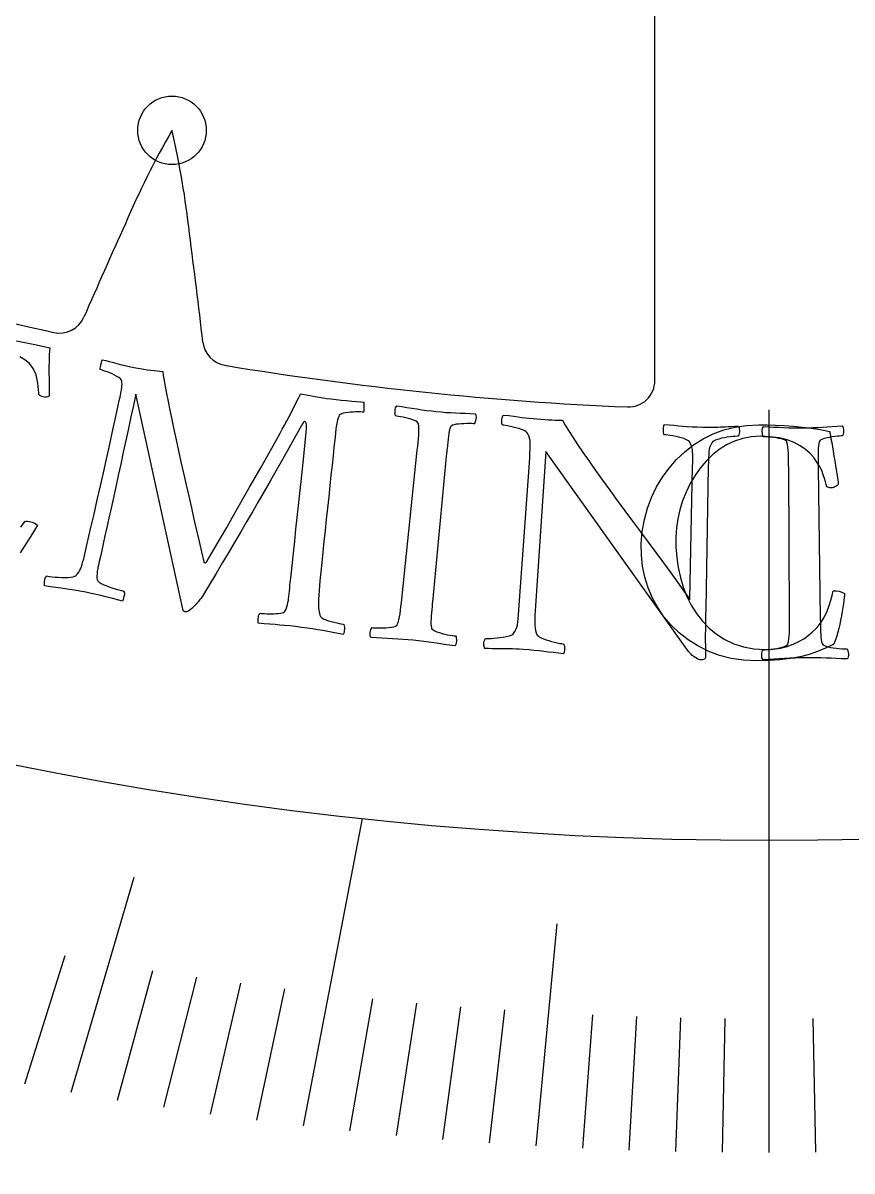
# Model space of a CAD drawing. Header units: millimetres. Extents: x -54 to 54, y -54 to 54.
# Drawn here: x -7.05 to 0.78, y -23.31 to -12.46 of the extents above; entities that cross this region are included whole.
import ezdxf

# ---------------------------------------------------------------- set-up
doc = ezdxf.new("R2010")
doc.units = ezdxf.units.MM
for name, color, linetype in [('CUT_INNER', 6, 'Continuous'), ('CUT_OUTER', 1, 'Continuous'), ('ENGRAVE', 7, 'Continuous'), ('ENGRAVE_FINE', 8, 'Continuous'), ('TEXT', 5, 'Continuous')]:
    doc.layers.add(name, color=color, linetype=linetype)

msp = doc.modelspace()

# ---------------------------------------------------------------- linework, layer by layer
at = {"layer": 'CUT_INNER'}
msp.add_lwpolyline([(-1.08, -15.84), (-1.08, -4.6534)], dxfattribs=at)
for centre, radius, start, end in [((-0.0025, 15.4247), 31.5425, 243.28902, 257.62626), ((1.4683, -17.576), 8.2113, 150.03699, 156.9241), ((-13.6643, -15.3378), 8.2323, 6.1998, 13.07839), ((56.9825, -42.9176), 69.2337, 155.63701, 156.437692), ((-70.4131, -22.9952), 65.4931, 6.591662, 7.498103), ((-6.7077, -15.141), 0.25, 257.51953, 336.23984), ((-5.1046, -15.4491), 0.25, 186.41801, 260.68359), ((-0.0039, 15.3865), 31.5046, 260.60805, 267.56943), ((-1.33, -15.84), 0.25, 267.71484, 360)]:
    msp.add_arc(centre, radius, start, end, dxfattribs=at)
at = {"layer": 'CUT_OUTER'}
msp.add_circle((0, 0), 54, dxfattribs=at)
at = {"layer": 'ENGRAVE'}
for points in [[(0, -23.1383), (0, -16.1183)], [(-4.4032, -22.8861), (-3.8444, -19.9818)]]:
    msp.add_lwpolyline(points, dxfattribs=at)
for centre, radius in [((0, 15.4308), 35.6208), ((-5.6454, -13.4742), 0.324)]:
    msp.add_circle(centre, radius, dxfattribs=at)
at = {"layer": 'ENGRAVE_FINE'}
for points in [[(-6.5986, -22.5697), (-6.0037, -20.5347)], [(-2.2028, -23.0754), (-2.0025, -20.9773)], [(-7.0369, -22.4909), (-6.6568, -21.276)], [(-6.1601, -22.6432), (-5.8265, -21.4169)], [(-5.7212, -22.7116), (-5.411, -21.4802)], [(-5.2821, -22.7749), (-4.9954, -21.5387)], [(-4.8428, -22.8331), (-4.5797, -21.5925)], [(-3.9634, -22.9341), (-3.7477, -21.686)], [(-3.5235, -22.977), (-3.3316, -21.7257)], [(-3.0834, -23.0149), (-2.9154, -21.7606)], [(-2.6432, -23.0476), (-2.499, -21.7909)], [(-1.7624, -23.098), (-1.6662, -21.8375)], [(-1.3218, -23.1157), (-1.2497, -21.8538)], [(-0.8813, -23.1282), (-0.8331, -21.8654)], [(-0.4406, -23.1358), (-0.4166, -21.8724)], [(0.4406, -23.1358), (0.4166, -21.8724)]]:
    msp.add_lwpolyline(points, dxfattribs=at)
at = {"layer": 'TEXT'}
for points in [[(-7.1828, -15.4503), (-7.0536, -15.4768), (-6.9261, -15.5037), (-6.8003, -15.5309), (-6.805, -15.5929), (-6.8079, -15.6527), (-6.8091, -15.7102), (-6.8085, -15.7656), (-6.8072, -15.8202), (-6.8065, -15.8755), (-6.8063, -15.9316), (-6.8067, -15.9884), (-6.8177, -15.9936), (-6.8311, -15.9962), (-6.8468, -15.996), (-6.8649, -15.9932), (-6.883, -15.9877), (-6.8957, -15.9803), (-6.9029, -15.9711), (-6.9047, -15.9601), (-6.9133, -15.8649), (-6.9308, -15.7865), (-6.9574, -15.7246), (-6.9929, -15.6795), (-7.0357, -15.6455), (-7.0839, -15.6171)], [(-7.0753, -17.2274), (-7.0442, -17.1812), (-7.0369, -17.1737), (-7.026, -17.1695), (-7.0115, -17.1687), (-6.9933, -17.1713), (-6.9661, -17.1785), (-6.9444, -17.187), (-6.9283, -17.1969), (-6.9176, -17.2083), (-6.9558, -17.2707), (-6.9956, -17.335), (-7.037, -17.401), (-7.08, -17.4689)]]:
    msp.add_lwpolyline(points, dxfattribs=at)
for points in [[(-5.9863, -15.7193), (-5.9477, -15.7264), (-5.9113, -15.7323), (-5.8772, -15.7371), (-5.8454, -15.7409), (-5.8153, -15.744), (-5.7864, -15.7471), (-5.7588, -15.7502), (-5.7324, -15.7532), (-5.7274, -15.7915), (-5.7198, -15.8393), (-5.7095, -15.8966), (-5.6965, -15.9635), (-5.6815, -16.0384), (-5.665, -16.1197), (-5.647, -16.2076), (-5.6275, -16.302), (-5.6067, -16.4011), (-5.5846, -16.5031), (-5.5614, -16.6081), (-5.5369, -16.7161), (-5.5119, -16.8254), (-5.487, -16.9344), (-5.4621, -17.0431), (-5.4374, -17.1516), (-5.4131, -17.2579), (-5.3897, -17.3604), (-5.3671, -17.4591), (-5.3454, -17.5539), (-5.3438, -17.5572), (-5.3412, -17.5598), (-5.3376, -17.5617), (-5.333, -17.5628), (-5.3283, -17.5627), (-5.3241, -17.5608), (-5.3205, -17.5571), (-5.3174, -17.5516), (-5.2505, -17.4382), (-5.1874, -17.3303), (-5.1281, -17.228), (-5.0724, -17.1313), (-5.0187, -17.0374), (-4.9649, -16.9434), (-4.9112, -16.8494), (-4.8575, -16.7553), (-4.8026, -16.6587), (-4.7453, -16.557), (-4.6857, -16.4503), (-4.6238, -16.3384), (-4.6033, -16.3011), (-4.5821, -16.2621), (-4.5604, -16.2214), (-4.538, -16.1792), (-4.5162, -16.1375), (-4.4961, -16.0986), (-4.4776, -16.0624), (-4.4608, -16.029), (-4.4468, -16.0009), (-4.4368, -15.9809), (-4.4308, -15.9689), (-4.4288, -15.9649), (-4.3575, -15.9793), (-4.2927, -15.9915), (-4.2346, -16.0013), (-4.1832, -16.0088), (-4.1401, -16.0143), (-4.0944, -16.0196), (-4.046, -16.0248), (-3.9949, -16.0299), (-3.9454, -16.0344), (-3.9017, -16.0381), (-3.8638, -16.0411), (-3.8318, -16.0433), (-3.8309, -16.0492), (-3.8305, -16.0597), (-3.8307, -16.0749), (-3.8315, -16.0947), (-3.8324, -16.114), (-3.8331, -16.1278), (-3.8335, -16.1361), (-3.8336, -16.1389), (-3.8467, -16.1377), (-3.8632, -16.137), (-3.8833, -16.1367), (-3.907, -16.1367), (-3.9321, -16.1375), (-3.9568, -16.1391), (-3.9809, -16.1416), (-4.0046, -16.1451), (-4.0258, -16.1494), (-4.0427, -16.1548), (-4.0552, -16.1611), (-4.0633, -16.1684), (-4.0694, -16.1804), (-4.0748, -16.1943), (-4.0797, -16.2099), (-4.084, -16.2274), (-4.0878, -16.2453), (-4.091, -16.2624), (-4.0937, -16.2788), (-4.096, -16.2943), (-4.1005, -16.3421), (-4.1064, -16.4009), (-4.1137, -16.4705), (-4.1225, -16.5512), (-4.1322, -16.6399), (-4.1423, -16.734), (-4.1529, -16.8334), (-4.1639, -16.938), (-4.1752, -17.045), (-4.1863, -17.1513), (-4.1973, -17.257), (-4.2083, -17.3621), (-4.2189, -17.4639), (-4.2289, -17.5598), (-4.2384, -17.6497), (-4.2474, -17.7338), (-4.2514, -17.7806), (-4.2549, -17.8261), (-4.2578, -17.8705), (-4.26, -17.9137), (-4.2607, -17.9547), (-4.2588, -17.9926), (-4.2544, -18.0274), (-4.2473, -18.0591), (-4.2411, -18.0711), (-4.2294, -18.0823), (-4.2125, -18.0927), (-4.1902, -18.1022), (-4.1651, -18.1109), (-4.1397, -18.1188), (-4.1139, -18.1258), (-4.0878, -18.132), (-4.064, -18.1371), (-4.045, -18.141), (-4.0309, -18.1437), (-4.0216, -18.1451), (-4.0172, -18.1581), (-4.0148, -18.172), (-4.0145, -18.1867), (-4.0162, -18.2022), (-4.0189, -18.2165), (-4.0215, -18.2277), (-4.0238, -18.2356), (-4.026, -18.2404), (-4.0752, -18.2311), (-4.1236, -18.2221), (-4.1715, -18.2133), (-4.2187, -18.2048), (-4.2666, -18.1965), (-4.3165, -18.1885), (-4.3684, -18.1809), (-4.4223, -18.1735), (-4.4787, -18.1663), (-4.5314, -18.1602), (-4.5803, -18.1552), (-4.6254, -18.1513), (-4.6705, -18.1477), (-4.7195, -18.1437), (-4.7725, -18.1394), (-4.8293, -18.1346), (-4.8302, -18.1293), (-4.8308, -18.1206), (-4.8308, -18.1086), (-4.8303, -18.0932), (-4.8289, -18.0772), (-4.8259, -18.063), (-4.8216, -18.0507), (-4.8157, -18.0404), (-4.8039, -18.0418), (-4.789, -18.043), (-4.7711, -18.0439), (-4.7501, -18.0447), (-4.7275, -18.0451), (-4.7048, -18.0451), (-4.6821, -18.0446), (-4.6593, -18.0437), (-4.638, -18.0423), (-4.6196, -18.0402), (-4.6042, -18.0375), (-4.5918, -18.0342), (-4.5829, -18.0279), (-4.5747, -18.0168), (-4.567, -18.0009), (-4.5601, -17.9802), (-4.554, -17.9579), (-4.549, -17.9372), (-4.5451, -17.918), (-4.5423, -17.9004), (-4.5398, -17.8805), (-4.5373, -17.8578), (-4.5349, -17.8323), (-4.5326, -17.804), (-4.5302, -17.7757), (-4.5278, -17.7502), (-4.5254, -17.7275), (-4.5229, -17.7076), (-4.5101, -17.5888), (-4.4976, -17.4724), (-4.4854, -17.3582), (-4.4735, -17.2464), (-4.4617, -17.1351), (-4.4496, -17.0225), (-4.4374, -16.9087), (-4.425, -16.7936), (-4.4123, -16.6757), (-4.3994, -16.5533), (-4.3863, -16.4264), (-4.373, -16.295), (-4.3726, -16.2889), (-4.3726, -16.2805), (-4.3732, -16.2699), (-4.3744, -16.2571), (-4.3766, -16.2448), (-4.3805, -16.2357), (-4.386, -16.2298), (-4.3933, -16.2271), (-4.3969, -16.2281), (-4.4014, -16.232), (-4.4066, -16.2387), (-4.4127, -16.2484), (-4.4778, -16.3655), (-4.5407, -16.4782), (-4.6014, -16.5864), (-4.6599, -16.6901), (-4.717, -16.7907), (-4.7735, -16.8893), (-4.8294, -16.9861), (-4.8845, -17.081), (-4.9397, -17.1753), (-4.9954, -17.2703), (-5.0517, -17.3661), (-5.1086, -17.4626), (-5.1669, -17.5612), (-5.2276, -17.6635), (-5.2907, -17.7695), (-5.3563, -17.8791), (-5.3621, -17.8867), (-5.3705, -17.8974), (-5.3817, -17.9111), (-5.3955, -17.9278), (-5.4108, -17.9456), (-5.4261, -17.9628), (-5.4416, -17.9793), (-5.4572, -17.9952), (-5.4723, -18.0088), (-5.486, -18.0184), (-5.4985, -18.0243), (-5.5096, -18.0262), (-5.5139, -18.0266), (-5.5192, -18.0255), (-5.5256, -18.0229), (-5.533, -18.0189), (-5.5345, -18.0171), (-5.536, -18.0158), (-5.5376, -18.0149), (-5.5393, -18.0144), (-5.9876, -15.9681), (-6.0099, -16.0753), (-6.033, -16.1842), (-6.0568, -16.2946), (-6.0813, -16.4066), (-6.106, -16.5186), (-6.1302, -16.629), (-6.1538, -16.7377), (-6.177, -16.8448), (-6.1994, -16.9485), (-6.2208, -17.047), (-6.2413, -17.1402), (-6.2607, -17.2283), (-6.2788, -17.3095), (-6.2951, -17.3825), (-6.3096, -17.4472), (-6.3222, -17.5035), (-6.3326, -17.5498), (-6.3404, -17.5844), (-6.3454, -17.6071), (-6.3477, -17.618), (-6.3498, -17.63), (-6.3516, -17.6427), (-6.3531, -17.6562), (-6.3542, -17.6703), (-6.355, -17.6843), (-6.3551, -17.6974), (-6.3545, -17.7095), (-6.3534, -17.7206), (-6.3473, -17.7333), (-6.3349, -17.7458), (-6.3161, -17.7582), (-6.2909, -17.7706), (-6.2623, -17.7824), (-6.2333, -17.7931), (-6.2038, -17.8028), (-6.174, -17.8115), (-6.1468, -17.8188), (-6.1254, -17.8244), (-6.1099, -17.8282), (-6.1002, -17.8303), (-6.096, -17.8395), (-6.0944, -17.8512), (-6.0955, -17.8655), (-6.0992, -17.8823), (-6.1039, -17.8985), (-6.1079, -17.9109), (-6.1113, -17.9196), (-6.1139, -17.9245), (-6.161, -17.9125), (-6.2047, -17.9013), (-6.245, -17.8908), (-6.2819, -17.8812), (-6.3196, -17.8718), (-6.362, -17.8621), (-6.4092, -17.8521), (-6.4611, -17.8417), (-6.5166, -17.8312), (-6.5675, -17.8222), (-6.6139, -17.8146), (-6.6557, -17.8085), (-6.6975, -17.8028), (-6.7441, -17.7963), (-6.7954, -17.789), (-6.8514, -17.7809), (-6.8521, -17.7755), (-6.852, -17.7669), (-6.8513, -17.7549), (-6.8499, -17.7395), (-6.8475, -17.7236), (-6.8438, -17.7096), (-6.8386, -17.6977), (-6.8322, -17.6877), (-6.8195, -17.6899), (-6.8018, -17.6922), (-6.7791, -17.6947), (-6.7513, -17.6974), (-6.7211, -17.6996), (-6.6909, -17.701), (-6.6607, -17.7014), (-6.6306, -17.7009), (-6.6032, -17.6991), (-6.5811, -17.6952), (-6.5644, -17.6895), (-6.553, -17.6818), (-6.5388, -17.6669), (-6.5267, -17.651), (-6.5166, -17.6341), (-6.5084, -17.6161), (-6.5013, -17.5966), (-6.4942, -17.5752), (-6.4872, -17.5518), (-6.4803, -17.5265), (-6.4468, -17.3822), (-6.4142, -17.2409), (-6.3823, -17.1024), (-6.3513, -16.9668), (-6.3216, -16.836), (-6.2937, -16.712), (-6.2676, -16.5947), (-6.2432, -16.4843), (-6.2208, -16.3823), (-6.2006, -16.2902), (-6.1826, -16.208), (-6.1667, -16.1359), (-6.1535, -16.0756), (-6.1434, -16.0292), (-6.1364, -15.9967), (-6.1325, -15.9781), (-6.1291, -15.96), (-6.1259, -15.9422), (-6.1231, -15.9248), (-6.1205, -15.9078), (-6.1186, -15.8913), (-6.1179, -15.8754), (-6.1183, -15.8602), (-6.1199, -15.8456), (-6.1237, -15.8348), (-6.1326, -15.8237), (-6.1466, -15.8121), (-6.1657, -15.8003), (-6.1876, -15.7886), (-6.2101, -15.7776), (-6.2331, -15.7674), (-6.2567, -15.7579), (-6.2787, -15.7497), (-6.2972, -15.7433), (-6.3121, -15.7386), (-6.3234, -15.7358), (-6.3242, -15.7327), (-6.3235, -15.7241), (-6.3213, -15.7099), (-6.3175, -15.6902), (-6.3133, -15.6704), (-6.3097, -15.6558), (-6.3068, -15.6466), (-6.3045, -15.6426), (-6.2701, -15.6513), (-6.2393, -15.6592), (-6.2121, -15.6664), (-6.1884, -15.6728), (-6.1665, -15.6788), (-6.1445, -15.6846), (-6.1225, -15.6901), (-6.1004, -15.6954), (-6.0767, -15.7008), (-6.0498, -15.7066), (-6.0197, -15.7127), (-5.9863, -15.7193)], [(-3.1478, -16.1327), (-3.1014, -16.137), (-3.0554, -16.1405), (-3.01, -16.1433), (-2.9652, -16.1453), (-2.9201, -16.147), (-2.8741, -16.149), (-2.8271, -16.1512), (-2.779, -16.1537), (-2.7742, -16.1622), (-2.7714, -16.1731), (-2.7706, -16.1864), (-2.7719, -16.202), (-2.7746, -16.2176), (-2.7781, -16.2305), (-2.7823, -16.2408), (-2.7874, -16.2484), (-2.7991, -16.2477), (-2.815, -16.2473), (-2.8349, -16.2471), (-2.859, -16.2472), (-2.8847, -16.2477), (-2.9097, -16.2489), (-2.9339, -16.2509), (-2.9574, -16.2535), (-2.9782, -16.2573), (-2.9942, -16.2628), (-3.0055, -16.2701), (-3.0121, -16.279), (-3.0181, -16.2968), (-3.0235, -16.3172), (-3.028, -16.3402), (-3.0318, -16.3659), (-3.0351, -16.3935), (-3.0384, -16.4224), (-3.0416, -16.4526), (-3.0447, -16.4841), (-3.0452, -16.4891), (-3.0457, -16.4942), (-3.0461, -16.4993), (-3.0466, -16.5043), (-3.0471, -16.5094), (-3.0476, -16.5145), (-3.0481, -16.5196), (-3.0486, -16.5246), (-3.1831, -17.9347), (-3.1836, -17.9398), (-3.1841, -17.9448), (-3.1845, -17.9499), (-3.185, -17.955), (-3.1855, -17.96), (-3.186, -17.9651), (-3.1865, -17.9702), (-3.187, -17.9753), (-3.1898, -18.0067), (-3.1924, -18.0366), (-3.1946, -18.0651), (-3.1964, -18.0921), (-3.1974, -18.1173), (-3.1971, -18.1402), (-3.1955, -18.1609), (-3.1926, -18.1795), (-3.1874, -18.1883), (-3.1769, -18.1971), (-3.1613, -18.2061), (-3.1405, -18.2151), (-3.1166, -18.2236), (-3.0918, -18.2311), (-3.0659, -18.2376), (-3.0391, -18.2431), (-3.014, -18.2476), (-2.993, -18.2511), (-2.9764, -18.2535), (-2.9639, -18.255), (-2.96, -18.2634), (-2.9574, -18.2743), (-2.9561, -18.2876), (-2.956, -18.3034), (-2.9575, -18.319), (-2.9607, -18.332), (-2.9656, -18.3422), (-2.9723, -18.3497), (-3.0232, -18.3419), (-3.073, -18.3343), (-3.1217, -18.3269), (-3.1694, -18.3198), (-3.2169, -18.3131), (-3.2651, -18.3069), (-3.314, -18.3011), (-3.3636, -18.2959), (-3.412, -18.2914), (-3.4609, -18.2873), (-3.5104, -18.2838), (-3.5603, -18.2808), (-3.6107, -18.2781), (-3.6616, -18.2755), (-3.7129, -18.273), (-3.7646, -18.2706), (-3.7697, -18.2619), (-3.7725, -18.2509), (-3.773, -18.2376), (-3.7714, -18.222), (-3.7682, -18.2065), (-3.7643, -18.1937), (-3.7596, -18.1836), (-3.7541, -18.1761), (-3.7416, -18.1771), (-3.7248, -18.178), (-3.7036, -18.1788), (-3.678, -18.1794), (-3.6506, -18.1792), (-3.6236, -18.178), (-3.5972, -18.1756), (-3.5714, -18.1721), (-3.5487, -18.1674), (-3.5317, -18.1617), (-3.5205, -18.155), (-3.515, -18.1473), (-3.5066, -18.1262), (-3.4994, -18.1019), (-3.4935, -18.0746), (-3.4887, -18.0441), (-3.4845, -18.0115), (-3.4804, -17.9776), (-3.4764, -17.9423), (-3.4725, -17.9058), (-3.3258, -16.497), (-3.3221, -16.4603), (-3.3187, -16.4247), (-3.3156, -16.3901), (-3.3128, -16.3566), (-3.311, -16.3251), (-3.311, -16.2966), (-3.3128, -16.2711), (-3.3163, -16.2487), (-3.3196, -16.2387), (-3.3285, -16.2294), (-3.3431, -16.2209), (-3.3632, -16.213), (-3.3864, -16.2057), (-3.4103, -16.199), (-3.4348, -16.1928), (-3.46, -16.1871), (-3.4836, -16.1823), (-3.5032, -16.1786), (-3.5188, -16.1759), (-3.5305, -16.1742), (-3.5339, -16.1657), (-3.536, -16.1548), (-3.5369, -16.1415), (-3.5365, -16.1257), (-3.5346, -16.1101), (-3.5312, -16.0972), (-3.5263, -16.0871), (-3.5199, -16.0797), (-3.472, -16.0868), (-3.4246, -16.0941), (-3.3775, -16.1014), (-3.3309, -16.1088), (-3.2847, -16.1159), (-3.2387, -16.1222), (-3.1931, -16.1278), (-3.1478, -16.1327)], [(-2.1919, -16.2032), (-2.1566, -16.2057), (-2.1217, -16.208), (-2.0871, -16.2103), (-2.053, -16.2126), (-2.0213, -16.2144), (-1.994, -16.2155), (-1.9711, -16.2159), (-1.9526, -16.2155), (-1.9274, -16.2602), (-1.8952, -16.3134), (-1.8562, -16.3751), (-1.81, -16.4451), (-1.7582, -16.5219), (-1.7018, -16.6037), (-1.6408, -16.6906), (-1.5752, -16.7824), (-1.5065, -16.8774), (-1.4362, -16.9738), (-1.3643, -17.0715), (-1.2907, -17.1707), (-1.2167, -17.2701), (-1.1435, -17.3686), (-1.071, -17.4664), (-0.9993, -17.5632), (-0.9303, -17.6573), (-0.8659, -17.7467), (-0.8061, -17.8313), (-0.751, -17.9113), (-0.7227, -16.6548), (-0.7219, -16.613), (-0.7217, -16.5758), (-0.722, -16.5433), (-0.7228, -16.5155), (-0.7253, -16.4906), (-0.7307, -16.4669), (-0.7389, -16.4444), (-0.75, -16.4231), (-0.7571, -16.4146), (-0.7691, -16.4061), (-0.786, -16.3977), (-0.8077, -16.3894), (-0.8322, -16.3816), (-0.8573, -16.3745), (-0.883, -16.3683), (-0.9094, -16.3629), (-0.9343, -16.3585), (-0.9558, -16.3552), (-0.9739, -16.353), (-0.9886, -16.352), (-0.9939, -16.3424), (-0.9973, -16.331), (-0.9988, -16.3176), (-0.9984, -16.3025), (-0.9971, -16.2875), (-0.9956, -16.2749), (-0.9939, -16.2647), (-0.9921, -16.2568), (-0.946, -16.26), (-0.9013, -16.2633), (-0.8579, -16.2667), (-0.816, -16.2703), (-0.7735, -16.2736), (-0.7283, -16.2763), (-0.6805, -16.2783), (-0.63, -16.2796), (-0.5945, -16.2802), (-0.5624, -16.2805), (-0.5338, -16.2804), (-0.5086, -16.2801), (-0.4849, -16.2795), (-0.4608, -16.2787), (-0.4363, -16.2777), (-0.4114, -16.2764), (-0.3849, -16.2751), (-0.3559, -16.2737), (-0.3242, -16.2723), (-0.2899, -16.271), (-0.2869, -16.2786), (-0.2844, -16.288), (-0.2823, -16.2991), (-0.2805, -16.3118), (-0.2801, -16.3254), (-0.2816, -16.339), (-0.2852, -16.3525), (-0.2908, -16.3661), (-0.3028, -16.3664), (-0.3196, -16.3675), (-0.341, -16.3694), (-0.3671, -16.3721), (-0.3953, -16.3757), (-0.4229, -16.3803), (-0.4498, -16.386), (-0.4762, -16.3927), (-0.4999, -16.4003), (-0.5188, -16.4086), (-0.5327, -16.4176), (-0.5418, -16.4273), (-0.5523, -16.4465), (-0.5604, -16.4669), (-0.5661, -16.4887), (-0.5694, -16.5118), (-0.5713, -16.5385), (-0.5729, -16.5712), (-0.5742, -16.6098), (-0.5752, -16.6544), (-0.5994, -18.0027), (-0.6002, -18.0487), (-0.601, -18.0918), (-0.6017, -18.1319), (-0.6023, -18.1691), (-0.6029, -18.2044), (-0.6032, -18.2392), (-0.6032, -18.2732), (-0.6031, -18.3067), (-0.6027, -18.3412), (-0.6022, -18.3785), (-0.6015, -18.4185), (-0.6007, -18.4613), (-0.6034, -18.4674), (-0.6078, -18.4722), (-0.6139, -18.4757), (-0.6217, -18.4779), (-0.6298, -18.4792), (-0.6365, -18.4802), (-0.6419, -18.4807), (-0.646, -18.4808), (-0.6541, -18.4796), (-0.6646, -18.4762), (-0.6773, -18.4707), (-0.6924, -18.4629), (-0.709, -18.4524), (-0.7261, -18.4385), (-0.7438, -18.4211), (-0.762, -18.4003), (-2.1117, -16.5117), (-2.2112, -18.0166), (-2.2136, -18.0582), (-2.2151, -18.095), (-2.2156, -18.127), (-2.2151, -18.1542), (-2.213, -18.1785), (-2.2084, -18.2019), (-2.2013, -18.2243), (-2.1918, -18.2459), (-2.1848, -18.2548), (-2.1727, -18.2637), (-2.1557, -18.2728), (-2.1337, -18.282), (-2.1088, -18.2909), (-2.0829, -18.2992), (-2.0562, -18.3069), (-2.0285, -18.314), (-2.0022, -18.32), (-1.9794, -18.3246), (-1.9603, -18.3276), (-1.9447, -18.3291), (-1.9392, -18.3388), (-1.9355, -18.3501), (-1.9337, -18.3629), (-1.9336, -18.3774), (-1.9349, -18.3918), (-1.9369, -18.4044), (-1.9397, -18.4153), (-1.9432, -18.4245), (-1.9923, -18.4183), (-2.0396, -18.4124), (-2.0852, -18.4068), (-2.1291, -18.4014), (-2.1737, -18.3963), (-2.2213, -18.3916), (-2.2719, -18.3873), (-2.3256, -18.3833), (-2.3622, -18.381), (-2.396, -18.3793), (-2.4271, -18.3781), (-2.4553, -18.3776), (-2.482, -18.3773), (-2.5082, -18.3771), (-2.534, -18.3769), (-2.5594, -18.3767), (-2.5864, -18.3763), (-2.617, -18.3757), (-2.6514, -18.3747), (-2.6893, -18.3734), (-2.692, -18.3655), (-2.694, -18.356), (-2.6955, -18.3448), (-2.6965, -18.3319), (-2.696, -18.3183), (-2.6934, -18.3049), (-2.6887, -18.2917), (-2.6818, -18.2786), (-2.6691, -18.2791), (-2.6515, -18.2789), (-2.6292, -18.2779), (-2.602, -18.2763), (-2.5725, -18.2739), (-2.5431, -18.2706), (-2.5139, -18.2664), (-2.4849, -18.2613), (-2.4589, -18.2552), (-2.4386, -18.2481), (-2.4241, -18.2399), (-2.4153, -18.2306), (-2.4031, -18.2122), (-2.3932, -18.1926), (-2.3855, -18.1718), (-2.3802, -18.1497), (-2.3761, -18.1239), (-2.3722, -18.0919), (-2.3686, -18.0538), (-2.3651, -18.0094), (-2.2635, -16.5728), (-2.2607, -16.5283), (-2.2588, -16.4897), (-2.2581, -16.457), (-2.2583, -16.4301), (-2.2602, -16.4068), (-2.2645, -16.3846), (-2.271, -16.3635), (-2.2799, -16.3435), (-2.2868, -16.3331), (-2.2992, -16.3229), (-2.3171, -16.313), (-2.3405, -16.3033), (-2.3668, -16.2942), (-2.3934, -16.2862), (-2.4202, -16.2791), (-2.4473, -16.2731), (-2.4724, -16.2682), (-2.4931, -16.2644), (-2.5093, -16.2619), (-2.5212, -16.2605), (-2.5256, -16.2465), (-2.528, -16.2327), (-2.5283, -16.219), (-2.5266, -16.2055), (-2.5238, -16.193), (-2.5207, -16.1822), (-2.5173, -16.1731), (-2.5137, -16.1657), (-2.4616, -16.1716), (-2.4148, -16.1772), (-2.3732, -16.1826), (-2.3369, -16.1878), (-2.3025, -16.1925), (-2.2669, -16.1967), (-2.23, -16.2003), (-2.1919, -16.2032)], [(-0.0985, -16.2586), (-0.0199, -16.2596), (0.0605, -16.2621), (0.1427, -16.266), (0.2268, -16.2715), (0.3121, -16.2793), (0.3982, -16.2902), (0.4849, -16.3043), (0.5725, -16.3215), (0.5732, -16.3258), (0.5756, -16.3388), (0.5796, -16.3605), (0.5851, -16.3909), (0.5915, -16.4271), (0.5983, -16.4663), (0.6053, -16.5084), (0.6126, -16.5535), (0.6199, -16.599), (0.627, -16.6424), (0.6338, -16.6836), (0.6405, -16.7228), (0.6462, -16.757), (0.6503, -16.7833), (0.6528, -16.8019), (0.6538, -16.8126), (0.6539, -16.8193), (0.6507, -16.8262), (0.6443, -16.8331), (0.6345, -16.8401), (0.6229, -16.8463), (0.6109, -16.8508), (0.5983, -16.8535), (0.5854, -16.8546), (0.5742, -16.8542), (0.5639, -16.8525), (0.5544, -16.8495), (0.5456, -16.8451), (0.5409, -16.824), (0.5337, -16.7978), (0.5243, -16.7665), (0.5125, -16.7302), (0.4971, -16.6909), (0.4768, -16.6509), (0.4517, -16.6101), (0.4217, -16.5684), (0.3858, -16.528), (0.3428, -16.4908), (0.2929, -16.4568), (0.236, -16.426), (0.1708, -16.4004), (0.096, -16.3821), (0.0116, -16.3711), (-0.0826, -16.3673), (-0.1682, -16.3722), (-0.2499, -16.3872), (-0.3278, -16.4125), (-0.4018, -16.4481), (-0.4715, -16.4924), (-0.5365, -16.5438), (-0.5966, -16.6024), (-0.6521, -16.6682), (-0.7022, -16.7395), (-0.7465, -16.8148), (-0.7848, -16.8939), (-0.8173, -16.977), (-0.8434, -17.0623), (-0.8628, -17.1479), (-0.8754, -17.2339), (-0.8811, -17.3202), (-0.8805, -17.4167), (-0.8732, -17.5124), (-0.8594, -17.6075), (-0.8389, -17.7019), (-0.8115, -17.7938), (-0.7771, -17.8814), (-0.7355, -17.9646), (-0.6868, -18.0435), (-0.6309, -18.1163), (-0.5678, -18.1816), (-0.4974, -18.2392), (-0.4198, -18.2891), (-0.3349, -18.3294), (-0.2426, -18.3583), (-0.1429, -18.3758), (-0.036, -18.3817), (0.0387, -18.3787), (0.1076, -18.3696), (0.1706, -18.3545), (0.2277, -18.3334), (0.2796, -18.3081), (0.3268, -18.2808), (0.3694, -18.2512), (0.4074, -18.2196), (0.4531, -18.1736), (0.4919, -18.125), (0.5236, -18.074), (0.5484, -18.0205), (0.568, -17.9676), (0.5842, -17.918), (0.597, -17.8719), (0.6064, -17.8293), (0.6347, -17.8279), (0.6617, -17.8316), (0.6876, -17.8405), (0.7123, -17.8544), (0.7119, -17.8692), (0.7101, -17.8901), (0.7069, -17.9169), (0.7024, -17.9497), (0.6969, -17.9862), (0.6907, -18.0243), (0.6839, -18.0638), (0.6765, -18.1048), (0.6686, -18.1454), (0.6601, -18.1837), (0.6511, -18.2197), (0.6417, -18.2533), (0.6321, -18.2828), (0.6229, -18.3063), (0.6139, -18.3239), (0.6053, -18.3355), (0.5346, -18.3717), (0.4588, -18.4032), (0.3781, -18.4299), (0.2925, -18.4518), (0.2007, -18.4688), (0.1015, -18.4809), (-0.0052, -18.4881), (-0.1193, -18.4902), (-0.2413, -18.4841), (-0.358, -18.4668), (-0.4692, -18.4384), (-0.5749, -18.3989), (-0.674, -18.3497), (-0.7656, -18.2923), (-0.8495, -18.2268), (-0.9258, -18.1532), (-0.9938, -18.0729), (-1.0527, -17.9872), (-1.1027, -17.8962), (-1.1436, -17.7999), (-1.175, -17.6995), (-1.1961, -17.5962), (-1.2071, -17.4901), (-1.2081, -17.3812), (-1.1987, -17.2661), (-1.1793, -17.1549), (-1.15, -17.0477), (-1.1109, -16.9445), (-1.0631, -16.8462), (-1.0077, -16.7537), (-0.9448, -16.6672), (-0.8745, -16.5865), (-0.7973, -16.513), (-0.7139, -16.4482), (-0.6244, -16.392), (-0.5287, -16.3443), (-0.4277, -16.3065), (-0.3224, -16.2796), (-0.2127, -16.2636), (-0.0985, -16.2586)], [(0.322, -16.2877), (0.3687, -16.2868), (0.4147, -16.2853), (0.4601, -16.2831), (0.5049, -16.2802), (0.5499, -16.277), (0.5959, -16.2739), (0.6429, -16.271), (0.6909, -16.2682), (0.6966, -16.2761), (0.7006, -16.2866), (0.7028, -16.2998), (0.7033, -16.3155), (0.7023, -16.3312), (0.7003, -16.3444), (0.6972, -16.3551), (0.693, -16.3633), (0.6812, -16.3638), (0.6654, -16.3651), (0.6455, -16.3671), (0.6216, -16.3698), (0.5961, -16.3732), (0.5714, -16.3771), (0.5476, -16.3817), (0.5245, -16.3869), (0.5043, -16.3929), (0.489, -16.4002), (0.4785, -16.4086), (0.473, -16.4182), (0.4689, -16.4366), (0.4658, -16.4574), (0.4638, -16.4808), (0.4629, -16.5067), (0.4626, -16.5345), (0.4625, -16.5636), (0.4626, -16.594), (0.463, -16.6256), (0.463, -16.6307), (0.4631, -16.6358), (0.4632, -16.6409), (0.4632, -16.646), (0.4633, -16.6511), (0.4634, -16.6562), (0.4635, -16.6613), (0.4635, -16.6664), (0.484, -18.0827), (0.4841, -18.0878), (0.4841, -18.0929), (0.4842, -18.098), (0.4843, -18.1031), (0.4844, -18.1082), (0.4844, -18.1133), (0.4845, -18.1183), (0.4846, -18.1234), (0.4851, -18.155), (0.4859, -18.185), (0.4869, -18.2135), (0.488, -18.2406), (0.4898, -18.2657), (0.4926, -18.2885), (0.4964, -18.3089), (0.5013, -18.327), (0.5075, -18.3352), (0.5188, -18.3429), (0.5353, -18.3501), (0.557, -18.3567), (0.5817, -18.3626), (0.6072, -18.3673), (0.6336, -18.371), (0.6608, -18.3735), (0.6863, -18.3753), (0.7075, -18.3764), (0.7243, -18.377), (0.7369, -18.3771), (0.7417, -18.385), (0.7455, -18.3956), (0.7482, -18.4087), (0.75, -18.4243), (0.7502, -18.4401), (0.7485, -18.4533), (0.7447, -18.464), (0.7389, -18.4722), (0.6875, -18.4699), (0.6371, -18.4678), (0.5879, -18.4659), (0.5397, -18.464), (0.4918, -18.4625), (0.4432, -18.4616), (0.394, -18.4612), (0.3441, -18.4615), (0.2954, -18.4623), (0.2464, -18.4636), (0.1968, -18.4655), (0.1469, -18.468), (0.0965, -18.4708), (0.0457, -18.4738), (-0.0056, -18.4769), (-0.0573, -18.4802), (-0.0633, -18.4721), (-0.0673, -18.4615), (-0.0693, -18.4483), (-0.0694, -18.4326), (-0.0679, -18.4169), (-0.0654, -18.4037), (-0.0618, -18.3931), (-0.0572, -18.385), (-0.0447, -18.3847), (-0.0278, -18.3838), (-0.0067, -18.3822), (0.0188, -18.38), (0.0461, -18.3769), (0.0727, -18.3727), (0.0987, -18.3674), (0.124, -18.3611), (0.1461, -18.354), (0.1623, -18.3465), (0.1727, -18.3386), (0.1773, -18.3303), (0.1833, -18.3084), (0.1878, -18.2835), (0.1908, -18.2557), (0.1922, -18.2249), (0.1928, -18.192), (0.1931, -18.1578), (0.1932, -18.1223), (0.1931, -18.0856), (0.185, -16.6692), (0.1847, -16.6324), (0.1841, -16.5966), (0.1834, -16.5619), (0.1825, -16.5282), (0.1808, -16.4967), (0.1777, -16.4684), (0.1732, -16.4433), (0.1673, -16.4213), (0.1629, -16.4118), (0.153, -16.4036), (0.1376, -16.3966), (0.1168, -16.391), (0.0929, -16.3863), (0.0684, -16.3822), (0.0433, -16.3787), (0.0177, -16.3759), (-0.0063, -16.3737), (-0.0262, -16.3721), (-0.042, -16.3711), (-0.0538, -16.3708), (-0.0581, -16.3627), (-0.0615, -16.3521), (-0.0638, -16.3389), (-0.065, -16.3232), (-0.0649, -16.3075), (-0.063, -16.2943), (-0.0592, -16.2837), (-0.0536, -16.2757), (-0.0053, -16.2775), (0.0427, -16.2795), (0.0903, -16.2816), (0.1374, -16.2839), (0.1842, -16.2859), (0.2305, -16.2872), (0.2765, -16.2878), (0.322, -16.2877)]]:
    msp.add_lwpolyline(points, close=True, dxfattribs=at)

doc.saveas('drawing.dxf')
